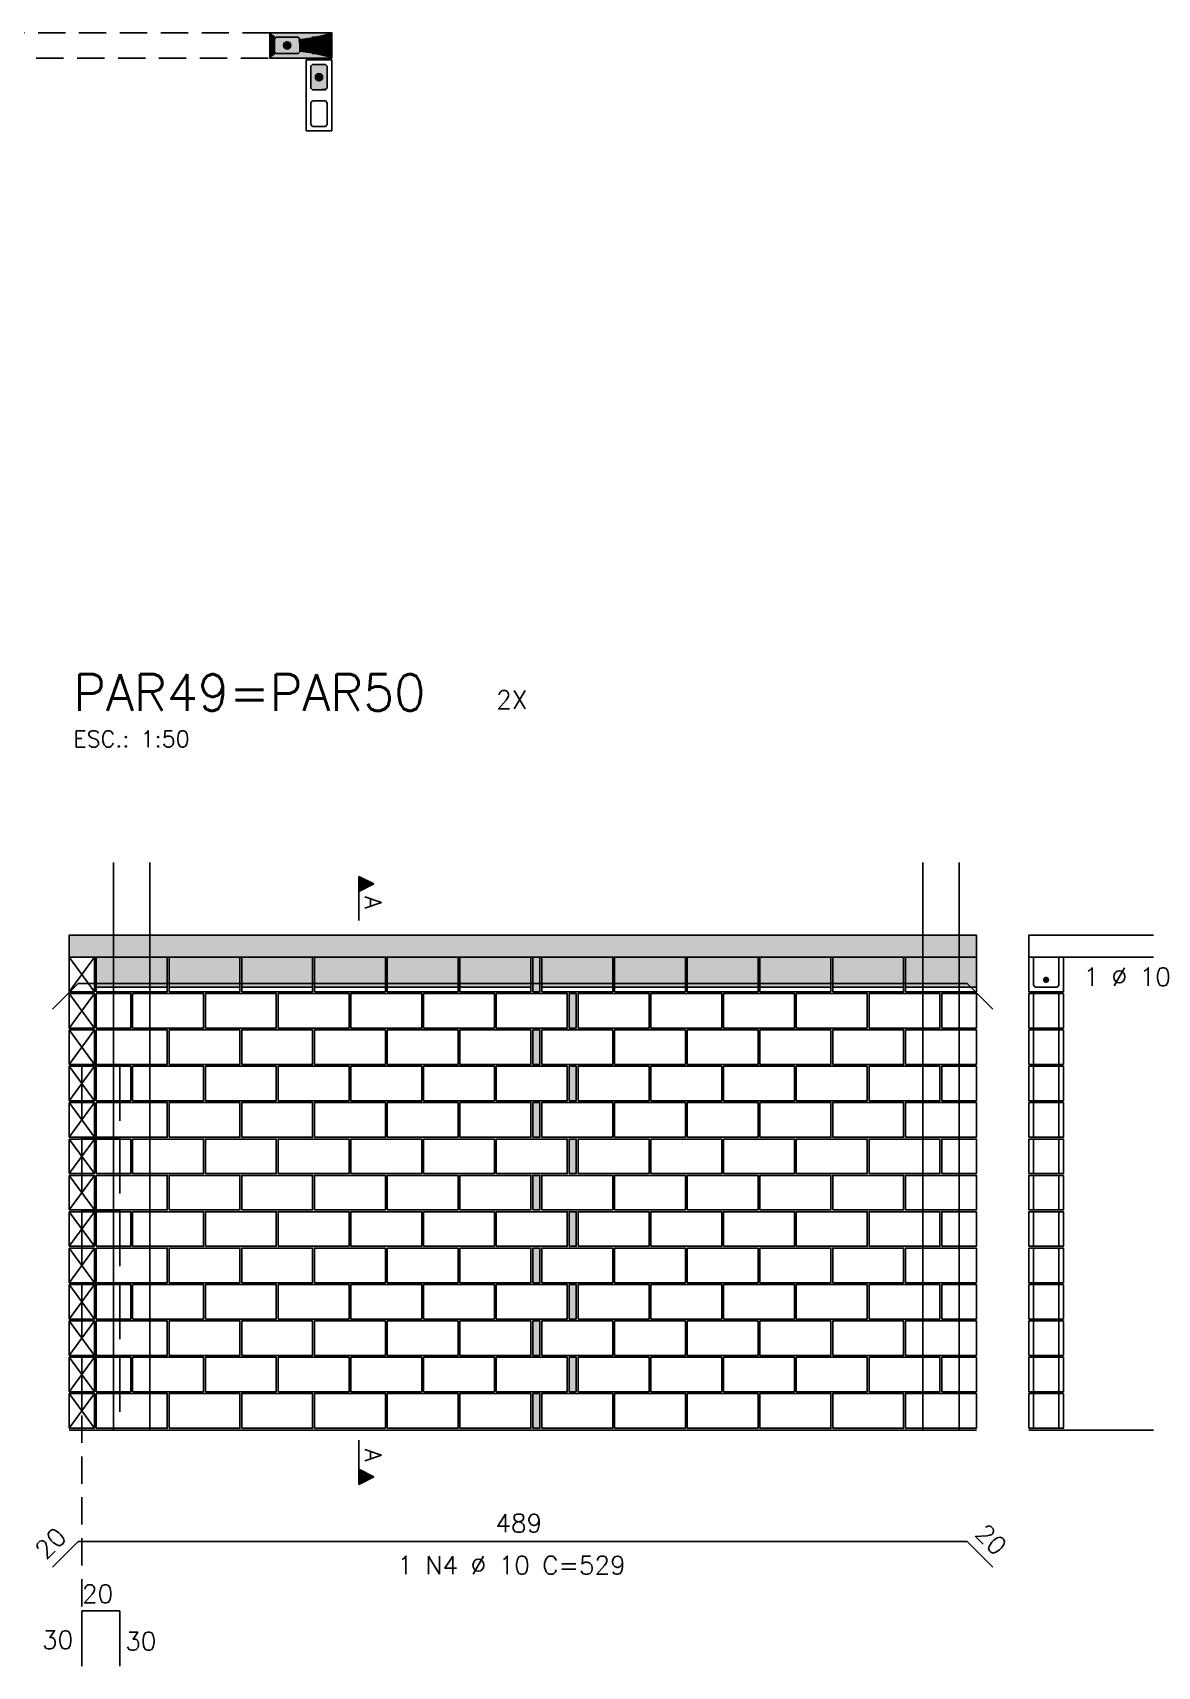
# Model space of a CAD drawing. Extents: x -1.9 to 86, y -1.6 to 60.9.
# Drawn here: x 26.27 to 38.64, y 11.17 to 29.13 of the extents above; entities that cross this region are included whole.
import ezdxf

# ---------------------------------------------------------------- set-up
doc = ezdxf.new("R2010")
doc.units = 0
doc.header["$MEASUREMENT"] = 0
doc.linetypes.add('ESTILO_TQS_0001', pattern=[0.45, 0.3, -0.15])
for name, color, linetype in [('PENA_01', 1, 'CONTINUOUS'), ('PENA_02', 2, 'CONTINUOUS'), ('PENA_03', 3, 'CONTINUOUS'), ('PENA_05', 5, 'CONTINUOUS'), ('PENA_06', 6, 'CONTINUOUS'), ('PENA_09', 254, 'CONTINUOUS'), ('PENA_11', 252, 'CONTINUOUS'), ('PENA_21', 100, 'CONTINUOUS'), ('PENA_25', 210, 'CONTINUOUS')]:
    doc.layers.add(name, color=color, linetype=linetype)
doc.styles.get("Standard").update_dxf_attribs({"font": 'ROMANS.SHX'})

msp = doc.modelspace()

# ---------------------------------------------------------------- linework, layer by layer
at = {"layer": 'PENA_01', "linetype": 'ESTILO_TQS_0001'}
for p, q in [((28.875932, 29.128931), (25.855932, 29.128931)), ((28.875932, 28.848931), (28.875932, 29.128931)), ((25.855932, 28.848931), (28.875932, 28.848931)), ((26.80618, 14.373699), (26.80618, 11.775317))]:
    msp.add_line(p, q, dxfattribs=at)
at = {"layer": 'PENA_01', "linetype": 'Continuous'}
for points in [[(29.185932, 29.078931), (28.945932, 29.078931), (28.925932, 29.058931), (28.925932, 28.918931), (28.945932, 28.898931), (29.185932, 28.898931), (29.205932, 28.918931), (29.205932, 29.058931), (29.185932, 29.078931)], [(29.485932, 29.078931), (29.345932, 29.078931), (29.325932, 29.058931), (29.325932, 28.918931), (29.345932, 28.898931), (29.485932, 28.898931), (29.505932, 28.918931), (29.505932, 29.058931), (29.485932, 29.078931)], [(29.485932, 28.498931), (29.505932, 28.518931), (29.505932, 28.758931), (29.485932, 28.778931), (29.345932, 28.778931), (29.325932, 28.758931), (29.325932, 28.518931), (29.345932, 28.498931), (29.485932, 28.498931)], [(29.485932, 28.098931), (29.505932, 28.118931), (29.505932, 28.358931), (29.485932, 28.378931), (29.345932, 28.378931), (29.325932, 28.358931), (29.325932, 28.118931), (29.345932, 28.098931), (29.485932, 28.098931)]]:
    msp.add_lwpolyline(points, dxfattribs=at)
at = {"layer": 'PENA_02', "linetype": 'Continuous'}
for p, q in [((26.94618, 18.963699), (26.66618, 18.963699)), ((26.66618, 18.963699), (26.66618, 18.583699)), ((26.94618, 18.583699), (26.94618, 18.963699)), ((26.66618, 18.583699), (26.94618, 18.583699)), ((26.94618, 18.563699), (26.66618, 18.563699)), ((26.66618, 18.563699), (26.66618, 18.183699)), ((26.94618, 18.183699), (26.94618, 18.563699)), ((26.66618, 18.183699), (26.94618, 18.183699)), ((26.94618, 18.163699), (26.66618, 18.163699)), ((26.66618, 18.163699), (26.66618, 17.783699)), ((26.94618, 17.783699), (26.94618, 18.163699)), ((26.66618, 17.783699), (26.94618, 17.783699)), ((26.94618, 17.763699), (26.66618, 17.763699)), ((26.66618, 17.763699), (26.66618, 17.383699)), ((26.94618, 17.383699), (26.94618, 17.763699)), ((26.66618, 17.383699), (26.94618, 17.383699)), ((26.94618, 17.363699), (26.66618, 17.363699)), ((26.66618, 17.363699), (26.66618, 16.983699)), ((26.94618, 16.983699), (26.94618, 17.363699)), ((26.66618, 16.983699), (26.94618, 16.983699)), ((26.94618, 16.963699), (26.66618, 16.963699)), ((26.66618, 16.963699), (26.66618, 16.583699)), ((26.94618, 16.583699), (26.94618, 16.963699)), ((26.66618, 16.583699), (26.94618, 16.583699)), ((26.94618, 16.563699), (26.66618, 16.563699)), ((26.66618, 16.563699), (26.66618, 16.183699)), ((26.94618, 16.183699), (26.94618, 16.563699)), ((26.66618, 16.183699), (26.94618, 16.183699)), ((26.94618, 16.163699), (26.66618, 16.163699)), ((26.66618, 16.163699), (26.66618, 15.783699)), ((26.94618, 15.783699), (26.94618, 16.163699)), ((26.66618, 15.783699), (26.94618, 15.783699)), ((26.94618, 15.763699), (26.66618, 15.763699)), ((26.66618, 15.763699), (26.66618, 15.383699)), ((26.94618, 15.383699), (26.94618, 15.763699)), ((26.66618, 15.383699), (26.94618, 15.383699)), ((26.94618, 15.363699), (26.66618, 15.363699)), ((26.66618, 15.363699), (26.66618, 14.983699)), ((26.94618, 14.983699), (26.94618, 15.363699)), ((26.66618, 14.983699), (26.94618, 14.983699)), ((26.94618, 14.963699), (26.66618, 14.963699)), ((26.66618, 14.963699), (26.66618, 14.583699)), ((26.94618, 14.583699), (26.94618, 14.963699)), ((26.66618, 14.583699), (26.94618, 14.583699)), ((26.94618, 14.563699), (26.66618, 14.563699)), ((26.66618, 14.563699), (26.66618, 14.183699)), ((26.94618, 14.183699), (26.94618, 14.563699)), ((26.66618, 14.183699), (26.94618, 14.183699)), ((26.94618, 14.163699), (26.66618, 14.163699)), ((26.66618, 14.163699), (26.66618, 13.783699)), ((26.94618, 13.783699), (26.94618, 14.163699)), ((26.66618, 13.783699), (26.94618, 13.783699)), ((26.66618, 13.763699), (36.64618, 13.763699))]:
    msp.add_line(p, q, dxfattribs=at)
at = {"layer": 'PENA_02', "linetype": 'ESTILO_TQS_0001'}
for p, q in [((26.96618, 18.633699), (27.74618, 18.633699)), ((27.76618, 18.633699), (28.54618, 18.633699)), ((28.56618, 18.633699), (29.34618, 18.633699)), ((29.36618, 18.633699), (30.14618, 18.633699)), ((30.16618, 18.633699), (30.94618, 18.633699)), ((30.96618, 18.633699), (31.74618, 18.633699)), ((31.86618, 18.633699), (32.64618, 18.633699)), ((32.66618, 18.633699), (33.44618, 18.633699)), ((33.46618, 18.633699), (34.24618, 18.633699)), ((34.26618, 18.633699), (35.04618, 18.633699)), ((35.06618, 18.633699), (35.84618, 18.633699)), ((35.86618, 18.633699), (36.64618, 18.633699))]:
    msp.add_line(p, q, dxfattribs=at)
at = {"layer": 'PENA_02', "linetype": 'Continuous'}
for points in [[(29.555932, 29.128931), (28.875932, 29.128931), (28.875932, 28.848931), (29.555932, 28.848931), (29.555932, 29.128931)], [(29.555932, 28.048931), (29.555932, 28.828931), (29.275932, 28.828931), (29.275932, 28.048931), (29.555932, 28.048931)], [(26.66618, 18.963699), (26.66618, 19.203699), (36.64618, 19.203699), (36.64618, 18.963699), (26.66618, 18.963699)], [(26.96618, 18.583699), (27.74618, 18.583699), (27.74618, 18.963699), (26.96618, 18.963699), (26.96618, 18.583699)], [(27.76618, 18.583699), (28.54618, 18.583699), (28.54618, 18.963699), (27.76618, 18.963699), (27.76618, 18.583699)], [(28.56618, 18.583699), (29.34618, 18.583699), (29.34618, 18.963699), (28.56618, 18.963699), (28.56618, 18.583699)], [(29.36618, 18.583699), (30.14618, 18.583699), (30.14618, 18.963699), (29.36618, 18.963699), (29.36618, 18.583699)], [(30.16618, 18.583699), (30.94618, 18.583699), (30.94618, 18.963699), (30.16618, 18.963699), (30.16618, 18.583699)], [(30.96618, 18.583699), (31.74618, 18.583699), (31.74618, 18.963699), (30.96618, 18.963699), (30.96618, 18.583699)], [(31.76618, 18.583699), (31.84618, 18.583699), (31.84618, 18.963699), (31.76618, 18.963699), (31.76618, 18.583699)], [(31.86618, 18.583699), (32.64618, 18.583699), (32.64618, 18.963699), (31.86618, 18.963699), (31.86618, 18.583699)], [(32.66618, 18.583699), (33.44618, 18.583699), (33.44618, 18.963699), (32.66618, 18.963699), (32.66618, 18.583699)], [(33.46618, 18.583699), (34.24618, 18.583699), (34.24618, 18.963699), (33.46618, 18.963699), (33.46618, 18.583699)], [(34.26618, 18.583699), (35.04618, 18.583699), (35.04618, 18.963699), (34.26618, 18.963699), (34.26618, 18.583699)], [(35.06618, 18.583699), (35.84618, 18.583699), (35.84618, 18.963699), (35.06618, 18.963699), (35.06618, 18.583699)], [(35.86618, 18.583699), (36.64618, 18.583699), (36.64618, 18.963699), (35.86618, 18.963699), (35.86618, 18.583699)], [(26.96618, 18.183699), (27.34618, 18.183699), (27.34618, 18.563699), (26.96618, 18.563699), (26.96618, 18.183699)], [(27.36618, 18.183699), (28.14618, 18.183699), (28.14618, 18.563699), (27.36618, 18.563699), (27.36618, 18.183699)], [(28.16618, 18.183699), (28.94618, 18.183699), (28.94618, 18.563699), (28.16618, 18.563699), (28.16618, 18.183699)], [(28.96618, 18.183699), (29.74618, 18.183699), (29.74618, 18.563699), (28.96618, 18.563699), (28.96618, 18.183699)], [(29.76618, 18.183699), (30.54618, 18.183699), (30.54618, 18.563699), (29.76618, 18.563699), (29.76618, 18.183699)], [(30.56618, 18.183699), (31.34618, 18.183699), (31.34618, 18.563699), (30.56618, 18.563699), (30.56618, 18.183699)], [(31.36618, 18.183699), (32.14618, 18.183699), (32.14618, 18.563699), (31.36618, 18.563699), (31.36618, 18.183699)], [(32.16618, 18.183699), (32.24618, 18.183699), (32.24618, 18.563699), (32.16618, 18.563699), (32.16618, 18.183699)], [(32.26618, 18.183699), (33.04618, 18.183699), (33.04618, 18.563699), (32.26618, 18.563699), (32.26618, 18.183699)], [(33.06618, 18.183699), (33.84618, 18.183699), (33.84618, 18.563699), (33.06618, 18.563699), (33.06618, 18.183699)], [(33.86618, 18.183699), (34.64618, 18.183699), (34.64618, 18.563699), (33.86618, 18.563699), (33.86618, 18.183699)], [(34.66618, 18.183699), (35.44618, 18.183699), (35.44618, 18.563699), (34.66618, 18.563699), (34.66618, 18.183699)], [(35.46618, 18.183699), (36.24618, 18.183699), (36.24618, 18.563699), (35.46618, 18.563699), (35.46618, 18.183699)], [(36.26618, 18.183699), (36.64618, 18.183699), (36.64618, 18.563699), (36.26618, 18.563699), (36.26618, 18.183699)], [(26.96618, 17.783699), (27.74618, 17.783699), (27.74618, 18.163699), (26.96618, 18.163699), (26.96618, 17.783699)], [(27.76618, 17.783699), (28.54618, 17.783699), (28.54618, 18.163699), (27.76618, 18.163699), (27.76618, 17.783699)], [(28.56618, 17.783699), (29.34618, 17.783699), (29.34618, 18.163699), (28.56618, 18.163699), (28.56618, 17.783699)], [(29.36618, 17.783699), (30.14618, 17.783699), (30.14618, 18.163699), (29.36618, 18.163699), (29.36618, 17.783699)], [(30.16618, 17.783699), (30.94618, 17.783699), (30.94618, 18.163699), (30.16618, 18.163699), (30.16618, 17.783699)], [(30.96618, 17.783699), (31.74618, 17.783699), (31.74618, 18.163699), (30.96618, 18.163699), (30.96618, 17.783699)], [(31.76618, 17.783699), (31.84618, 17.783699), (31.84618, 18.163699), (31.76618, 18.163699), (31.76618, 17.783699)], [(31.86618, 17.783699), (32.64618, 17.783699), (32.64618, 18.163699), (31.86618, 18.163699), (31.86618, 17.783699)], [(32.66618, 17.783699), (33.44618, 17.783699), (33.44618, 18.163699), (32.66618, 18.163699), (32.66618, 17.783699)], [(33.46618, 17.783699), (34.24618, 17.783699), (34.24618, 18.163699), (33.46618, 18.163699), (33.46618, 17.783699)], [(34.26618, 17.783699), (35.04618, 17.783699), (35.04618, 18.163699), (34.26618, 18.163699), (34.26618, 17.783699)], [(35.06618, 17.783699), (35.84618, 17.783699), (35.84618, 18.163699), (35.06618, 18.163699), (35.06618, 17.783699)], [(35.86618, 17.783699), (36.64618, 17.783699), (36.64618, 18.163699), (35.86618, 18.163699), (35.86618, 17.783699)], [(26.96618, 17.383699), (27.34618, 17.383699), (27.34618, 17.763699), (26.96618, 17.763699), (26.96618, 17.383699)], [(27.36618, 17.383699), (28.14618, 17.383699), (28.14618, 17.763699), (27.36618, 17.763699), (27.36618, 17.383699)], [(28.16618, 17.383699), (28.94618, 17.383699), (28.94618, 17.763699), (28.16618, 17.763699), (28.16618, 17.383699)], [(28.96618, 17.383699), (29.74618, 17.383699), (29.74618, 17.763699), (28.96618, 17.763699), (28.96618, 17.383699)], [(29.76618, 17.383699), (30.54618, 17.383699), (30.54618, 17.763699), (29.76618, 17.763699), (29.76618, 17.383699)], [(30.56618, 17.383699), (31.34618, 17.383699), (31.34618, 17.763699), (30.56618, 17.763699), (30.56618, 17.383699)], [(31.36618, 17.383699), (32.14618, 17.383699), (32.14618, 17.763699), (31.36618, 17.763699), (31.36618, 17.383699)], [(32.16618, 17.383699), (32.24618, 17.383699), (32.24618, 17.763699), (32.16618, 17.763699), (32.16618, 17.383699)], [(32.26618, 17.383699), (33.04618, 17.383699), (33.04618, 17.763699), (32.26618, 17.763699), (32.26618, 17.383699)], [(33.06618, 17.383699), (33.84618, 17.383699), (33.84618, 17.763699), (33.06618, 17.763699), (33.06618, 17.383699)], [(33.86618, 17.383699), (34.64618, 17.383699), (34.64618, 17.763699), (33.86618, 17.763699), (33.86618, 17.383699)], [(34.66618, 17.383699), (35.44618, 17.383699), (35.44618, 17.763699), (34.66618, 17.763699), (34.66618, 17.383699)], [(35.46618, 17.383699), (36.24618, 17.383699), (36.24618, 17.763699), (35.46618, 17.763699), (35.46618, 17.383699)], [(36.26618, 17.383699), (36.64618, 17.383699), (36.64618, 17.763699), (36.26618, 17.763699), (36.26618, 17.383699)], [(26.96618, 16.983699), (27.74618, 16.983699), (27.74618, 17.363699), (26.96618, 17.363699), (26.96618, 16.983699)], [(27.76618, 16.983699), (28.54618, 16.983699), (28.54618, 17.363699), (27.76618, 17.363699), (27.76618, 16.983699)], [(28.56618, 16.983699), (29.34618, 16.983699), (29.34618, 17.363699), (28.56618, 17.363699), (28.56618, 16.983699)], [(29.36618, 16.983699), (30.14618, 16.983699), (30.14618, 17.363699), (29.36618, 17.363699), (29.36618, 16.983699)], [(30.16618, 16.983699), (30.94618, 16.983699), (30.94618, 17.363699), (30.16618, 17.363699), (30.16618, 16.983699)], [(30.96618, 16.983699), (31.74618, 16.983699), (31.74618, 17.363699), (30.96618, 17.363699), (30.96618, 16.983699)], [(31.76618, 16.983699), (31.84618, 16.983699), (31.84618, 17.363699), (31.76618, 17.363699), (31.76618, 16.983699)], [(31.86618, 16.983699), (32.64618, 16.983699), (32.64618, 17.363699), (31.86618, 17.363699), (31.86618, 16.983699)], [(32.66618, 16.983699), (33.44618, 16.983699), (33.44618, 17.363699), (32.66618, 17.363699), (32.66618, 16.983699)], [(33.46618, 16.983699), (34.24618, 16.983699), (34.24618, 17.363699), (33.46618, 17.363699), (33.46618, 16.983699)], [(34.26618, 16.983699), (35.04618, 16.983699), (35.04618, 17.363699), (34.26618, 17.363699), (34.26618, 16.983699)], [(35.06618, 16.983699), (35.84618, 16.983699), (35.84618, 17.363699), (35.06618, 17.363699), (35.06618, 16.983699)], [(35.86618, 16.983699), (36.64618, 16.983699), (36.64618, 17.363699), (35.86618, 17.363699), (35.86618, 16.983699)], [(26.96618, 16.583699), (27.34618, 16.583699), (27.34618, 16.963699), (26.96618, 16.963699), (26.96618, 16.583699)], [(27.36618, 16.583699), (28.14618, 16.583699), (28.14618, 16.963699), (27.36618, 16.963699), (27.36618, 16.583699)], [(28.16618, 16.583699), (28.94618, 16.583699), (28.94618, 16.963699), (28.16618, 16.963699), (28.16618, 16.583699)], [(28.96618, 16.583699), (29.74618, 16.583699), (29.74618, 16.963699), (28.96618, 16.963699), (28.96618, 16.583699)], [(29.76618, 16.583699), (30.54618, 16.583699), (30.54618, 16.963699), (29.76618, 16.963699), (29.76618, 16.583699)], [(30.56618, 16.583699), (31.34618, 16.583699), (31.34618, 16.963699), (30.56618, 16.963699), (30.56618, 16.583699)], [(31.36618, 16.583699), (32.14618, 16.583699), (32.14618, 16.963699), (31.36618, 16.963699), (31.36618, 16.583699)], [(32.16618, 16.583699), (32.24618, 16.583699), (32.24618, 16.963699), (32.16618, 16.963699), (32.16618, 16.583699)], [(32.26618, 16.583699), (33.04618, 16.583699), (33.04618, 16.963699), (32.26618, 16.963699), (32.26618, 16.583699)], [(33.06618, 16.583699), (33.84618, 16.583699), (33.84618, 16.963699), (33.06618, 16.963699), (33.06618, 16.583699)], [(33.86618, 16.583699), (34.64618, 16.583699), (34.64618, 16.963699), (33.86618, 16.963699), (33.86618, 16.583699)], [(34.66618, 16.583699), (35.44618, 16.583699), (35.44618, 16.963699), (34.66618, 16.963699), (34.66618, 16.583699)], [(35.46618, 16.583699), (36.24618, 16.583699), (36.24618, 16.963699), (35.46618, 16.963699), (35.46618, 16.583699)], [(36.26618, 16.583699), (36.64618, 16.583699), (36.64618, 16.963699), (36.26618, 16.963699), (36.26618, 16.583699)], [(26.96618, 16.183699), (27.74618, 16.183699), (27.74618, 16.563699), (26.96618, 16.563699), (26.96618, 16.183699)], [(27.76618, 16.183699), (28.54618, 16.183699), (28.54618, 16.563699), (27.76618, 16.563699), (27.76618, 16.183699)], [(28.56618, 16.183699), (29.34618, 16.183699), (29.34618, 16.563699), (28.56618, 16.563699), (28.56618, 16.183699)], [(29.36618, 16.183699), (30.14618, 16.183699), (30.14618, 16.563699), (29.36618, 16.563699), (29.36618, 16.183699)], [(30.16618, 16.183699), (30.94618, 16.183699), (30.94618, 16.563699), (30.16618, 16.563699), (30.16618, 16.183699)], [(30.96618, 16.183699), (31.74618, 16.183699), (31.74618, 16.563699), (30.96618, 16.563699), (30.96618, 16.183699)], [(31.76618, 16.183699), (31.84618, 16.183699), (31.84618, 16.563699), (31.76618, 16.563699), (31.76618, 16.183699)], [(31.86618, 16.183699), (32.64618, 16.183699), (32.64618, 16.563699), (31.86618, 16.563699), (31.86618, 16.183699)], [(32.66618, 16.183699), (33.44618, 16.183699), (33.44618, 16.563699), (32.66618, 16.563699), (32.66618, 16.183699)], [(33.46618, 16.183699), (34.24618, 16.183699), (34.24618, 16.563699), (33.46618, 16.563699), (33.46618, 16.183699)], [(34.26618, 16.183699), (35.04618, 16.183699), (35.04618, 16.563699), (34.26618, 16.563699), (34.26618, 16.183699)], [(35.06618, 16.183699), (35.84618, 16.183699), (35.84618, 16.563699), (35.06618, 16.563699), (35.06618, 16.183699)], [(35.86618, 16.183699), (36.64618, 16.183699), (36.64618, 16.563699), (35.86618, 16.563699), (35.86618, 16.183699)], [(26.96618, 15.783699), (27.34618, 15.783699), (27.34618, 16.163699), (26.96618, 16.163699), (26.96618, 15.783699)], [(27.36618, 15.783699), (28.14618, 15.783699), (28.14618, 16.163699), (27.36618, 16.163699), (27.36618, 15.783699)], [(28.16618, 15.783699), (28.94618, 15.783699), (28.94618, 16.163699), (28.16618, 16.163699), (28.16618, 15.783699)], [(28.96618, 15.783699), (29.74618, 15.783699), (29.74618, 16.163699), (28.96618, 16.163699), (28.96618, 15.783699)], [(29.76618, 15.783699), (30.54618, 15.783699), (30.54618, 16.163699), (29.76618, 16.163699), (29.76618, 15.783699)], [(30.56618, 15.783699), (31.34618, 15.783699), (31.34618, 16.163699), (30.56618, 16.163699), (30.56618, 15.783699)], [(31.36618, 15.783699), (32.14618, 15.783699), (32.14618, 16.163699), (31.36618, 16.163699), (31.36618, 15.783699)], [(32.16618, 15.783699), (32.24618, 15.783699), (32.24618, 16.163699), (32.16618, 16.163699), (32.16618, 15.783699)], [(32.26618, 15.783699), (33.04618, 15.783699), (33.04618, 16.163699), (32.26618, 16.163699), (32.26618, 15.783699)], [(33.06618, 15.783699), (33.84618, 15.783699), (33.84618, 16.163699), (33.06618, 16.163699), (33.06618, 15.783699)], [(33.86618, 15.783699), (34.64618, 15.783699), (34.64618, 16.163699), (33.86618, 16.163699), (33.86618, 15.783699)], [(34.66618, 15.783699), (35.44618, 15.783699), (35.44618, 16.163699), (34.66618, 16.163699), (34.66618, 15.783699)], [(35.46618, 15.783699), (36.24618, 15.783699), (36.24618, 16.163699), (35.46618, 16.163699), (35.46618, 15.783699)], [(36.26618, 15.783699), (36.64618, 15.783699), (36.64618, 16.163699), (36.26618, 16.163699), (36.26618, 15.783699)], [(26.96618, 15.383699), (27.74618, 15.383699), (27.74618, 15.763699), (26.96618, 15.763699), (26.96618, 15.383699)], [(27.76618, 15.383699), (28.54618, 15.383699), (28.54618, 15.763699), (27.76618, 15.763699), (27.76618, 15.383699)], [(28.56618, 15.383699), (29.34618, 15.383699), (29.34618, 15.763699), (28.56618, 15.763699), (28.56618, 15.383699)], [(29.36618, 15.383699), (30.14618, 15.383699), (30.14618, 15.763699), (29.36618, 15.763699), (29.36618, 15.383699)], [(30.16618, 15.383699), (30.94618, 15.383699), (30.94618, 15.763699), (30.16618, 15.763699), (30.16618, 15.383699)], [(30.96618, 15.383699), (31.74618, 15.383699), (31.74618, 15.763699), (30.96618, 15.763699), (30.96618, 15.383699)], [(31.76618, 15.383699), (31.84618, 15.383699), (31.84618, 15.763699), (31.76618, 15.763699), (31.76618, 15.383699)], [(31.86618, 15.383699), (32.64618, 15.383699), (32.64618, 15.763699), (31.86618, 15.763699), (31.86618, 15.383699)], [(32.66618, 15.383699), (33.44618, 15.383699), (33.44618, 15.763699), (32.66618, 15.763699), (32.66618, 15.383699)], [(33.46618, 15.383699), (34.24618, 15.383699), (34.24618, 15.763699), (33.46618, 15.763699), (33.46618, 15.383699)], [(34.26618, 15.383699), (35.04618, 15.383699), (35.04618, 15.763699), (34.26618, 15.763699), (34.26618, 15.383699)], [(35.06618, 15.383699), (35.84618, 15.383699), (35.84618, 15.763699), (35.06618, 15.763699), (35.06618, 15.383699)], [(35.86618, 15.383699), (36.64618, 15.383699), (36.64618, 15.763699), (35.86618, 15.763699), (35.86618, 15.383699)], [(26.96618, 14.983699), (27.34618, 14.983699), (27.34618, 15.363699), (26.96618, 15.363699), (26.96618, 14.983699)], [(27.36618, 14.983699), (28.14618, 14.983699), (28.14618, 15.363699), (27.36618, 15.363699), (27.36618, 14.983699)], [(28.16618, 14.983699), (28.94618, 14.983699), (28.94618, 15.363699), (28.16618, 15.363699), (28.16618, 14.983699)], [(28.96618, 14.983699), (29.74618, 14.983699), (29.74618, 15.363699), (28.96618, 15.363699), (28.96618, 14.983699)], [(29.76618, 14.983699), (30.54618, 14.983699), (30.54618, 15.363699), (29.76618, 15.363699), (29.76618, 14.983699)], [(30.56618, 14.983699), (31.34618, 14.983699), (31.34618, 15.363699), (30.56618, 15.363699), (30.56618, 14.983699)], [(31.36618, 14.983699), (32.14618, 14.983699), (32.14618, 15.363699), (31.36618, 15.363699), (31.36618, 14.983699)], [(32.16618, 14.983699), (32.24618, 14.983699), (32.24618, 15.363699), (32.16618, 15.363699), (32.16618, 14.983699)], [(32.26618, 14.983699), (33.04618, 14.983699), (33.04618, 15.363699), (32.26618, 15.363699), (32.26618, 14.983699)], [(33.06618, 14.983699), (33.84618, 14.983699), (33.84618, 15.363699), (33.06618, 15.363699), (33.06618, 14.983699)], [(33.86618, 14.983699), (34.64618, 14.983699), (34.64618, 15.363699), (33.86618, 15.363699), (33.86618, 14.983699)], [(34.66618, 14.983699), (35.44618, 14.983699), (35.44618, 15.363699), (34.66618, 15.363699), (34.66618, 14.983699)], [(35.46618, 14.983699), (36.24618, 14.983699), (36.24618, 15.363699), (35.46618, 15.363699), (35.46618, 14.983699)], [(36.26618, 14.983699), (36.64618, 14.983699), (36.64618, 15.363699), (36.26618, 15.363699), (36.26618, 14.983699)], [(26.96618, 14.583699), (27.74618, 14.583699), (27.74618, 14.963699), (26.96618, 14.963699), (26.96618, 14.583699)], [(27.76618, 14.583699), (28.54618, 14.583699), (28.54618, 14.963699), (27.76618, 14.963699), (27.76618, 14.583699)], [(28.56618, 14.583699), (29.34618, 14.583699), (29.34618, 14.963699), (28.56618, 14.963699), (28.56618, 14.583699)], [(29.36618, 14.583699), (30.14618, 14.583699), (30.14618, 14.963699), (29.36618, 14.963699), (29.36618, 14.583699)], [(30.16618, 14.583699), (30.94618, 14.583699), (30.94618, 14.963699), (30.16618, 14.963699), (30.16618, 14.583699)], [(30.96618, 14.583699), (31.74618, 14.583699), (31.74618, 14.963699), (30.96618, 14.963699), (30.96618, 14.583699)], [(31.76618, 14.583699), (31.84618, 14.583699), (31.84618, 14.963699), (31.76618, 14.963699), (31.76618, 14.583699)], [(31.86618, 14.583699), (32.64618, 14.583699), (32.64618, 14.963699), (31.86618, 14.963699), (31.86618, 14.583699)], [(32.66618, 14.583699), (33.44618, 14.583699), (33.44618, 14.963699), (32.66618, 14.963699), (32.66618, 14.583699)], [(33.46618, 14.583699), (34.24618, 14.583699), (34.24618, 14.963699), (33.46618, 14.963699), (33.46618, 14.583699)], [(34.26618, 14.583699), (35.04618, 14.583699), (35.04618, 14.963699), (34.26618, 14.963699), (34.26618, 14.583699)], [(35.06618, 14.583699), (35.84618, 14.583699), (35.84618, 14.963699), (35.06618, 14.963699), (35.06618, 14.583699)], [(35.86618, 14.583699), (36.64618, 14.583699), (36.64618, 14.963699), (35.86618, 14.963699), (35.86618, 14.583699)], [(26.96618, 14.183699), (27.34618, 14.183699), (27.34618, 14.563699), (26.96618, 14.563699), (26.96618, 14.183699)], [(27.36618, 14.183699), (28.14618, 14.183699), (28.14618, 14.563699), (27.36618, 14.563699), (27.36618, 14.183699)], [(28.16618, 14.183699), (28.94618, 14.183699), (28.94618, 14.563699), (28.16618, 14.563699), (28.16618, 14.183699)], [(28.96618, 14.183699), (29.74618, 14.183699), (29.74618, 14.563699), (28.96618, 14.563699), (28.96618, 14.183699)], [(29.76618, 14.183699), (30.54618, 14.183699), (30.54618, 14.563699), (29.76618, 14.563699), (29.76618, 14.183699)], [(30.56618, 14.183699), (31.34618, 14.183699), (31.34618, 14.563699), (30.56618, 14.563699), (30.56618, 14.183699)], [(31.36618, 14.183699), (32.14618, 14.183699), (32.14618, 14.563699), (31.36618, 14.563699), (31.36618, 14.183699)], [(32.16618, 14.183699), (32.24618, 14.183699), (32.24618, 14.563699), (32.16618, 14.563699), (32.16618, 14.183699)], [(32.26618, 14.183699), (33.04618, 14.183699), (33.04618, 14.563699), (32.26618, 14.563699), (32.26618, 14.183699)], [(33.06618, 14.183699), (33.84618, 14.183699), (33.84618, 14.563699), (33.06618, 14.563699), (33.06618, 14.183699)], [(33.86618, 14.183699), (34.64618, 14.183699), (34.64618, 14.563699), (33.86618, 14.563699), (33.86618, 14.183699)], [(34.66618, 14.183699), (35.44618, 14.183699), (35.44618, 14.563699), (34.66618, 14.563699), (34.66618, 14.183699)], [(35.46618, 14.183699), (36.24618, 14.183699), (36.24618, 14.563699), (35.46618, 14.563699), (35.46618, 14.183699)], [(36.26618, 14.183699), (36.64618, 14.183699), (36.64618, 14.563699), (36.26618, 14.563699), (36.26618, 14.183699)], [(26.96618, 13.783699), (27.74618, 13.783699), (27.74618, 14.163699), (26.96618, 14.163699), (26.96618, 13.783699)], [(27.76618, 13.783699), (28.54618, 13.783699), (28.54618, 14.163699), (27.76618, 14.163699), (27.76618, 13.783699)], [(28.56618, 13.783699), (29.34618, 13.783699), (29.34618, 14.163699), (28.56618, 14.163699), (28.56618, 13.783699)], [(29.36618, 13.783699), (30.14618, 13.783699), (30.14618, 14.163699), (29.36618, 14.163699), (29.36618, 13.783699)], [(30.16618, 13.783699), (30.94618, 13.783699), (30.94618, 14.163699), (30.16618, 14.163699), (30.16618, 13.783699)], [(30.96618, 13.783699), (31.74618, 13.783699), (31.74618, 14.163699), (30.96618, 14.163699), (30.96618, 13.783699)], [(31.76618, 13.783699), (31.84618, 13.783699), (31.84618, 14.163699), (31.76618, 14.163699), (31.76618, 13.783699)], [(31.86618, 13.783699), (32.64618, 13.783699), (32.64618, 14.163699), (31.86618, 14.163699), (31.86618, 13.783699)], [(32.66618, 13.783699), (33.44618, 13.783699), (33.44618, 14.163699), (32.66618, 14.163699), (32.66618, 13.783699)], [(33.46618, 13.783699), (34.24618, 13.783699), (34.24618, 14.163699), (33.46618, 14.163699), (33.46618, 13.783699)], [(34.26618, 13.783699), (35.04618, 13.783699), (35.04618, 14.163699), (34.26618, 14.163699), (34.26618, 13.783699)], [(35.06618, 13.783699), (35.84618, 13.783699), (35.84618, 14.163699), (35.06618, 14.163699), (35.06618, 13.783699)], [(35.86618, 13.783699), (36.64618, 13.783699), (36.64618, 14.163699), (35.86618, 14.163699), (35.86618, 13.783699)]]:
    msp.add_lwpolyline(points, dxfattribs=at)
at = {"layer": 'PENA_03', "linetype": 'Continuous'}
for p, q in [((29.854553, 19.365014), (29.854553, 19.851396)), ((29.854553, 19.851396), (30.020486, 19.76843)), ((29.855248, 19.850268), (30.018925, 19.76843)), ((30.020486, 19.76843), (29.855248, 19.685811)), ((29.855249, 19.850268), (29.855249, 19.686591)), ((30.018925, 19.76843), (29.855249, 19.686591)), ((29.867317, 19.845014), (29.867317, 19.691845)), ((29.880081, 19.838632), (29.880081, 19.698227)), ((29.892845, 19.83225), (29.892845, 19.704609)), ((29.905609, 19.825868), (29.905609, 19.710991)), ((29.918373, 19.819486), (29.918373, 19.717373)), ((29.931137, 19.813104), (29.931137, 19.723755)), ((29.943901, 19.806722), (29.943901, 19.730137)), ((29.956665, 19.80034), (29.956665, 19.736519)), ((29.969429, 19.793958), (29.969429, 19.742901)), ((29.982193, 19.787576), (29.982193, 19.749283)), ((29.994958, 19.781194), (29.994958, 19.755665)), ((30.007722, 19.774812), (30.007722, 19.762048)), ((29.855249, 19.685811), (29.855249, 19.365014)), ((37.224236, 19.203699), (37.224236, 18.583699)), ((37.224236, 19.203699), (38.594915, 19.203699)), ((26.66618, 18.583699), (26.94618, 18.963699)), ((26.94618, 18.583699), (26.66618, 18.963699)), ((37.224236, 18.963699), (38.594915, 18.963699)), ((26.66618, 18.183699), (26.94618, 18.563699)), ((26.94618, 18.183699), (26.66618, 18.563699)), ((37.274236, 18.183699), (37.274236, 18.563699)), ((37.554236, 18.183699), (37.554236, 18.563699)), ((26.66618, 17.783699), (26.94618, 18.163699)), ((26.94618, 17.783699), (26.66618, 18.163699)), ((37.274236, 17.783699), (37.274236, 18.163699)), ((37.554236, 17.783699), (37.554236, 18.163699)), ((26.66618, 17.383699), (26.94618, 17.763699)), ((26.94618, 17.383699), (26.66618, 17.763699)), ((37.274236, 17.383699), (37.274236, 17.763699)), ((37.554236, 17.383699), (37.554236, 17.763699)), ((26.66618, 16.983699), (26.94618, 17.363699)), ((26.94618, 16.983699), (26.66618, 17.363699)), ((37.274236, 16.983699), (37.274236, 17.363699)), ((37.554236, 16.983699), (37.554236, 17.363699)), ((26.66618, 16.583699), (26.94618, 16.963699)), ((26.94618, 16.583699), (26.66618, 16.963699)), ((37.274236, 16.583699), (37.274236, 16.963699)), ((37.554236, 16.583699), (37.554236, 16.963699)), ((26.66618, 16.183699), (26.94618, 16.563699)), ((26.94618, 16.183699), (26.66618, 16.563699)), ((37.274236, 16.183699), (37.274236, 16.563699)), ((37.554236, 16.183699), (37.554236, 16.563699)), ((26.66618, 15.783699), (26.94618, 16.163699)), ((26.94618, 15.783699), (26.66618, 16.163699)), ((37.274236, 15.783699), (37.274236, 16.163699)), ((37.554236, 15.783699), (37.554236, 16.163699)), ((26.66618, 15.383699), (26.94618, 15.763699)), ((26.94618, 15.383699), (26.66618, 15.763699)), ((37.274236, 15.383699), (37.274236, 15.763699)), ((37.554236, 15.383699), (37.554236, 15.763699)), ((26.66618, 14.983699), (26.94618, 15.363699)), ((26.94618, 14.983699), (26.66618, 15.363699)), ((37.274236, 14.983699), (37.274236, 15.363699)), ((37.554236, 14.983699), (37.554236, 15.363699)), ((26.66618, 14.583699), (26.94618, 14.963699)), ((26.94618, 14.583699), (26.66618, 14.963699)), ((37.274236, 14.583699), (37.274236, 14.963699)), ((37.554236, 14.583699), (37.554236, 14.963699)), ((26.66618, 14.183699), (26.94618, 14.563699)), ((26.94618, 14.183699), (26.66618, 14.563699)), ((37.274236, 14.183699), (37.274236, 14.563699)), ((37.554236, 14.183699), (37.554236, 14.563699)), ((26.66618, 13.783699), (26.94618, 14.163699)), ((26.94618, 13.783699), (26.66618, 14.163699)), ((37.274236, 13.783699), (37.274236, 14.163699)), ((37.554236, 13.783699), (37.554236, 14.163699)), ((29.854553, 13.652841), (29.854553, 13.166459)), ((29.855249, 13.332044), (29.855249, 13.652841)), ((37.224236, 13.763699), (38.594915, 13.763699)), ((30.020486, 13.249425), (29.855248, 13.332044)), ((29.855249, 13.167587), (29.855249, 13.331264)), ((30.018925, 13.249425), (29.855249, 13.331264)), ((29.867317, 13.172841), (29.867317, 13.32601)), ((29.880081, 13.179223), (29.880081, 13.319628)), ((29.892845, 13.185605), (29.892845, 13.313246)), ((29.905609, 13.191987), (29.905609, 13.306864)), ((29.918373, 13.198369), (29.918373, 13.300482)), ((29.931137, 13.204751), (29.931137, 13.2941)), ((29.854553, 13.166459), (30.020486, 13.249425)), ((29.855248, 13.167587), (30.018925, 13.249425)), ((29.943901, 13.211133), (29.943901, 13.287718)), ((29.956665, 13.217515), (29.956665, 13.281336)), ((29.969429, 13.223897), (29.969429, 13.274954)), ((29.982193, 13.230279), (29.982193, 13.268572)), ((29.994958, 13.236661), (29.994958, 13.26219)), ((30.007722, 13.243043), (30.007722, 13.255807))]:
    msp.add_line(p, q, dxfattribs=at)
for points in [[(29.205932, 28.918931), (29.185932, 28.898931), (28.945932, 28.898931), (28.925932, 28.918931), (28.925932, 29.058931), (28.945932, 29.078931), (29.185932, 29.078931), (29.205932, 29.058931), (29.205932, 28.918931)], [(29.505932, 28.918931), (29.485932, 28.898931), (29.345932, 28.898931), (29.325932, 28.918931), (29.325932, 29.058931), (29.345932, 29.078931), (29.485932, 29.078931), (29.505932, 29.058931), (29.505932, 28.918931)], [(29.345932, 28.498931), (29.325932, 28.518931), (29.325932, 28.758931), (29.345932, 28.778931), (29.485932, 28.778931), (29.505932, 28.758931), (29.505932, 28.518931), (29.485932, 28.498931), (29.345932, 28.498931)], [(37.224236, 18.583699), (37.604236, 18.583699), (37.604236, 18.963699)], [(37.554236, 18.963699), (37.554236, 18.653699), (37.534236, 18.633699), (37.294236, 18.633699), (37.274236, 18.653699), (37.274236, 18.963699)], [(37.438785, 18.714689), (37.436623, 18.724857), (37.430513, 18.733267), (37.42151, 18.738465), (37.411171, 18.739552), (37.401285, 18.73634), (37.393559, 18.729384), (37.389331, 18.719887), (37.389331, 18.709491), (37.393559, 18.699994), (37.401285, 18.693038), (37.411171, 18.689826), (37.42151, 18.690912), (37.430513, 18.69611), (37.436623, 18.70452), (37.438785, 18.714689)], [(37.224236, 18.183699), (37.604236, 18.183699), (37.604236, 18.563699), (37.224236, 18.563699), (37.224236, 18.183699)], [(37.224236, 17.783699), (37.604236, 17.783699), (37.604236, 18.163699), (37.224236, 18.163699), (37.224236, 17.783699)], [(37.224236, 17.383699), (37.604236, 17.383699), (37.604236, 17.763699), (37.224236, 17.763699), (37.224236, 17.383699)], [(37.224236, 16.983699), (37.604236, 16.983699), (37.604236, 17.363699), (37.224236, 17.363699), (37.224236, 16.983699)], [(37.224236, 16.583699), (37.604236, 16.583699), (37.604236, 16.963699), (37.224236, 16.963699), (37.224236, 16.583699)], [(37.224236, 16.183699), (37.604236, 16.183699), (37.604236, 16.563699), (37.224236, 16.563699), (37.224236, 16.183699)], [(37.224236, 15.783699), (37.604236, 15.783699), (37.604236, 16.163699), (37.224236, 16.163699), (37.224236, 15.783699)], [(37.224236, 15.383699), (37.604236, 15.383699), (37.604236, 15.763699), (37.224236, 15.763699), (37.224236, 15.383699)], [(37.224236, 14.983699), (37.604236, 14.983699), (37.604236, 15.363699), (37.224236, 15.363699), (37.224236, 14.983699)], [(37.224236, 14.583699), (37.604236, 14.583699), (37.604236, 14.963699), (37.224236, 14.963699), (37.224236, 14.583699)], [(37.224236, 14.183699), (37.604236, 14.183699), (37.604236, 14.563699), (37.224236, 14.563699), (37.224236, 14.183699)], [(37.224236, 13.783699), (37.604236, 13.783699), (37.604236, 14.163699), (37.224236, 14.163699), (37.224236, 13.783699)]]:
    msp.add_lwpolyline(points, dxfattribs=at)
for centre, radius in [((29.065932, 28.988931), 0.04), ((29.415932, 28.988931), 0.04), ((29.415932, 28.638931), 0.04), ((37.413785, 18.714689), 0.025)]:
    msp.add_circle(centre, radius, dxfattribs=at)
for points in [[(29.105932, 28.988931), (29.045932, 29.023572), (29.028344, 29.002612)], [(29.105932, 28.988931), (29.028344, 29.002612), (29.028344, 28.97525)], [(29.105932, 28.988931), (29.028344, 28.97525), (29.045932, 28.95429)], [(29.105932, 28.988931), (29.072878, 29.028323), (29.045932, 29.023572)], [(29.105932, 28.988931), (29.045932, 28.95429), (29.072878, 28.949539)], [(29.105932, 28.988931), (29.096574, 29.014642), (29.072878, 29.028323)], [(29.105932, 28.988931), (29.072878, 28.949539), (29.096574, 28.963219)], [(29.105932, 28.988931), (29.096574, 28.963219), (29.105932, 28.988931)], [(29.455932, 28.988931), (29.395932, 29.023572), (29.378344, 29.002612)], [(29.455932, 28.988931), (29.378344, 29.002612), (29.378344, 28.97525)], [(29.455932, 28.988931), (29.378344, 28.97525), (29.395932, 28.95429)], [(29.455932, 28.988931), (29.422878, 29.028323), (29.395932, 29.023572)], [(29.455932, 28.988931), (29.395932, 28.95429), (29.422878, 28.949539)], [(29.455932, 28.988931), (29.446574, 29.014642), (29.422878, 29.028323)], [(29.455932, 28.988931), (29.422878, 28.949539), (29.446574, 28.963219)], [(29.455932, 28.988931), (29.446574, 28.963219), (29.455932, 28.988931)], [(29.455932, 28.638931), (29.395932, 28.673572), (29.378344, 28.652612)], [(29.455932, 28.638931), (29.378344, 28.652612), (29.378344, 28.62525)], [(29.455932, 28.638931), (29.378344, 28.62525), (29.395932, 28.60429)], [(29.455932, 28.638931), (29.422878, 28.678323), (29.395932, 28.673572)], [(29.455932, 28.638931), (29.395932, 28.60429), (29.422878, 28.599539)], [(29.455932, 28.638931), (29.446574, 28.664642), (29.422878, 28.678323)], [(29.455932, 28.638931), (29.422878, 28.599539), (29.446574, 28.613219)], [(29.455932, 28.638931), (29.446574, 28.613219), (29.455932, 28.638931)], [(37.438785, 18.714689), (37.393559, 18.729384), (37.389331, 18.719887)], [(37.438785, 18.714689), (37.389331, 18.719887), (37.389331, 18.709491)], [(37.438785, 18.714689), (37.389331, 18.709491), (37.393559, 18.699994)], [(37.438785, 18.714689), (37.401285, 18.73634), (37.390292, 18.723239)], [(37.438785, 18.714689), (37.390292, 18.723239), (37.390292, 18.706138)], [(37.438785, 18.714689), (37.390292, 18.706138), (37.401285, 18.693038)], [(37.438785, 18.714689), (37.401285, 18.73634), (37.393559, 18.729384)], [(37.438785, 18.714689), (37.393559, 18.699994), (37.401285, 18.693038)], [(37.438785, 18.714689), (37.411171, 18.739552), (37.401285, 18.73634)], [(37.438785, 18.714689), (37.418126, 18.739309), (37.401285, 18.73634)], [(37.438785, 18.714689), (37.401285, 18.693038), (37.418126, 18.690069)], [(37.438785, 18.714689), (37.401285, 18.693038), (37.411171, 18.689826)], [(37.438785, 18.714689), (37.42151, 18.738465), (37.411171, 18.739552)], [(37.438785, 18.714689), (37.411171, 18.689826), (37.42151, 18.690912)], [(37.438785, 18.714689), (37.432936, 18.730759), (37.418126, 18.739309)], [(37.438785, 18.714689), (37.418126, 18.690069), (37.432936, 18.698619)], [(37.438785, 18.714689), (37.430513, 18.733267), (37.42151, 18.738465)], [(37.438785, 18.714689), (37.42151, 18.690912), (37.430513, 18.69611)], [(37.438785, 18.714689), (37.436623, 18.724857), (37.430513, 18.733267)], [(37.438785, 18.714689), (37.430513, 18.69611), (37.436623, 18.70452)], [(37.438785, 18.714689), (37.432936, 18.698619), (37.438785, 18.714689)], [(37.438785, 18.714689), (37.436623, 18.70452), (37.438785, 18.714689)]]:
    msp.add_solid(points, dxfattribs=at)
at = {"layer": 'PENA_05', "linetype": 'Continuous'}
for p, q in [((26.76618, 18.673699), (26.483337, 18.390856)), ((36.54618, 18.673699), (26.76618, 18.673699)), ((36.829023, 18.390856), (36.54618, 18.673699)), ((27.22618, 17.773699), (26.80618, 17.773699)), ((26.80618, 17.773699), (26.80618, 17.163699)), ((27.22618, 17.163699), (27.22618, 17.773699)), ((27.22618, 16.973699), (26.80618, 16.973699)), ((26.80618, 16.973699), (26.80618, 16.363699)), ((27.22618, 16.363699), (27.22618, 16.973699)), ((27.22618, 16.173699), (26.80618, 16.173699)), ((26.80618, 16.173699), (26.80618, 15.563699)), ((27.22618, 15.563699), (27.22618, 16.173699)), ((27.22618, 15.373699), (26.80618, 15.373699)), ((26.80618, 15.373699), (26.80618, 14.763699)), ((27.22618, 14.763699), (27.22618, 15.373699)), ((27.22618, 14.573699), (26.80618, 14.573699)), ((26.80618, 14.573699), (26.80618, 13.963699)), ((27.22618, 13.963699), (27.22618, 14.573699)), ((26.76618, 12.53947), (26.483337, 12.256627)), ((36.54618, 12.53947), (26.76618, 12.53947)), ((36.829023, 12.256627), (36.54618, 12.53947)), ((27.22618, 11.775317), (26.80618, 11.775317)), ((26.80618, 11.775317), (26.80618, 11.165317)), ((27.22618, 11.165317), (27.22618, 11.775317))]:
    msp.add_line(p, q, dxfattribs=at)
for points in [[(27.15618, 20.003699), (27.15618, 13.763699)], [(27.55618, 20.003699), (27.55618, 13.763699)], [(36.05618, 20.003699), (36.05618, 13.763699)], [(36.45618, 20.003699), (36.45618, 13.763699)]]:
    msp.add_lwpolyline(points, dxfattribs=at)
at = {"layer": 'PENA_09', "linetype": 'Continuous'}
for points in [[(26.96618, 18.633699), (26.96618, 18.963699), (27.74618, 18.963699), (27.74618, 18.633699), (26.96618, 18.633699)], [(27.76618, 18.633699), (27.76618, 18.963699), (28.54618, 18.963699), (28.54618, 18.633699), (27.76618, 18.633699)], [(28.56618, 18.633699), (28.56618, 18.963699), (29.34618, 18.963699), (29.34618, 18.633699), (28.56618, 18.633699)], [(29.36618, 18.633699), (29.36618, 18.963699), (30.14618, 18.963699), (30.14618, 18.633699), (29.36618, 18.633699)], [(30.16618, 18.633699), (30.16618, 18.963699), (30.94618, 18.963699), (30.94618, 18.633699), (30.16618, 18.633699)], [(30.96618, 18.633699), (30.96618, 18.963699), (31.74618, 18.963699), (31.74618, 18.633699), (30.96618, 18.633699)], [(31.86618, 18.633699), (31.86618, 18.963699), (32.64618, 18.963699), (32.64618, 18.633699), (31.86618, 18.633699)], [(32.66618, 18.633699), (32.66618, 18.963699), (33.44618, 18.963699), (33.44618, 18.633699), (32.66618, 18.633699)], [(33.46618, 18.633699), (33.46618, 18.963699), (34.24618, 18.963699), (34.24618, 18.633699), (33.46618, 18.633699)], [(34.26618, 18.633699), (34.26618, 18.963699), (35.04618, 18.963699), (35.04618, 18.633699), (34.26618, 18.633699)], [(35.06618, 18.633699), (35.06618, 18.963699), (35.84618, 18.963699), (35.84618, 18.633699), (35.06618, 18.633699)], [(35.86618, 18.633699), (35.86618, 18.963699), (36.64618, 18.963699), (36.64618, 18.633699), (35.86618, 18.633699)]]:
    msp.add_lwpolyline(points, dxfattribs=at)
for points in [[(26.96618, 18.633699), (26.96618, 18.963699), (27.74618, 18.963699)], [(26.96618, 18.633699), (27.74618, 18.963699), (27.74618, 18.633699)], [(27.76618, 18.633699), (27.76618, 18.963699), (28.54618, 18.963699)], [(27.76618, 18.633699), (28.54618, 18.963699), (28.54618, 18.633699)], [(28.56618, 18.633699), (28.56618, 18.963699), (29.34618, 18.963699)], [(28.56618, 18.633699), (29.34618, 18.963699), (29.34618, 18.633699)], [(29.36618, 18.633699), (29.36618, 18.963699), (30.14618, 18.963699)], [(29.36618, 18.633699), (30.14618, 18.963699), (30.14618, 18.633699)], [(30.16618, 18.633699), (30.16618, 18.963699), (30.94618, 18.963699)], [(30.16618, 18.633699), (30.94618, 18.963699), (30.94618, 18.633699)], [(30.96618, 18.633699), (30.96618, 18.963699), (31.74618, 18.963699)], [(30.96618, 18.633699), (31.74618, 18.963699), (31.74618, 18.633699)], [(31.86618, 18.633699), (31.86618, 18.963699), (32.64618, 18.963699)], [(31.86618, 18.633699), (32.64618, 18.963699), (32.64618, 18.633699)], [(32.66618, 18.633699), (32.66618, 18.963699), (33.44618, 18.963699)], [(32.66618, 18.633699), (33.44618, 18.963699), (33.44618, 18.633699)], [(33.46618, 18.633699), (33.46618, 18.963699), (34.24618, 18.963699)], [(33.46618, 18.633699), (34.24618, 18.963699), (34.24618, 18.633699)], [(34.26618, 18.633699), (34.26618, 18.963699), (35.04618, 18.963699)], [(34.26618, 18.633699), (35.04618, 18.963699), (35.04618, 18.633699)], [(35.06618, 18.633699), (35.06618, 18.963699), (35.84618, 18.963699)], [(35.06618, 18.633699), (35.84618, 18.963699), (35.84618, 18.633699)], [(35.86618, 18.633699), (35.86618, 18.963699), (36.64618, 18.963699)], [(35.86618, 18.633699), (36.64618, 18.963699), (36.64618, 18.633699)], [(26.96618, 18.633699), (27.74618, 18.633699), (26.96618, 18.633699)], [(27.76618, 18.633699), (28.54618, 18.633699), (27.76618, 18.633699)], [(28.56618, 18.633699), (29.34618, 18.633699), (28.56618, 18.633699)], [(29.36618, 18.633699), (30.14618, 18.633699), (29.36618, 18.633699)], [(30.16618, 18.633699), (30.94618, 18.633699), (30.16618, 18.633699)], [(30.96618, 18.633699), (31.74618, 18.633699), (30.96618, 18.633699)], [(31.86618, 18.633699), (32.64618, 18.633699), (31.86618, 18.633699)], [(32.66618, 18.633699), (33.44618, 18.633699), (32.66618, 18.633699)], [(33.46618, 18.633699), (34.24618, 18.633699), (33.46618, 18.633699)], [(34.26618, 18.633699), (35.04618, 18.633699), (34.26618, 18.633699)], [(35.06618, 18.633699), (35.84618, 18.633699), (35.06618, 18.633699)], [(35.86618, 18.633699), (36.64618, 18.633699), (35.86618, 18.633699)]]:
    msp.add_solid(points, dxfattribs=at)
at = {"layer": 'PENA_11', "linetype": 'Continuous'}
for points in [[(29.205932, 28.918931), (28.925932, 29.058931), (28.945932, 29.078931)], [(29.205932, 28.918931), (28.925932, 28.918931), (28.925932, 29.058931)], [(29.205932, 28.918931), (28.945932, 29.078931), (29.185932, 29.078931)], [(29.205932, 28.918931), (29.185932, 29.078931), (29.205932, 29.058931)], [(29.205932, 28.918931), (29.205932, 29.058931), (29.205932, 28.918931)], [(29.505932, 28.918931), (29.325932, 29.058931), (29.345932, 29.078931)], [(29.505932, 28.918931), (29.325932, 28.918931), (29.325932, 29.058931)], [(29.505932, 28.918931), (29.345932, 29.078931), (29.485932, 29.078931)], [(29.505932, 28.918931), (29.485932, 29.078931), (29.505932, 29.058931)], [(29.505932, 28.918931), (29.505932, 29.058931), (29.505932, 28.918931)], [(29.205932, 28.918931), (28.945932, 28.898931), (28.925932, 28.918931)], [(29.205932, 28.918931), (29.185932, 28.898931), (28.945932, 28.898931)], [(29.505932, 28.918931), (29.345932, 28.898931), (29.325932, 28.918931)], [(29.345932, 28.498931), (29.325932, 28.758931), (29.345932, 28.778931)], [(29.345932, 28.498931), (29.325932, 28.518931), (29.325932, 28.758931)], [(29.505932, 28.918931), (29.485932, 28.898931), (29.345932, 28.898931)], [(29.345932, 28.498931), (29.345932, 28.778931), (29.485932, 28.778931)], [(29.345932, 28.498931), (29.485932, 28.778931), (29.505932, 28.758931)], [(29.345932, 28.498931), (29.505932, 28.758931), (29.505932, 28.518931)], [(29.345932, 28.498931), (29.505932, 28.518931), (29.485932, 28.498931)], [(29.345932, 28.498931), (29.485932, 28.498931), (29.345932, 28.498931)], [(26.66618, 18.963699), (26.66618, 19.203699), (36.64618, 19.203699)], [(26.66618, 18.963699), (36.64618, 19.203699), (36.64618, 18.963699)], [(26.66618, 18.963699), (36.64618, 18.963699), (26.66618, 18.963699)]]:
    msp.add_solid(points, dxfattribs=at)
at = {"layer": 'PENA_21', "linetype": 'Continuous'}
for points in [[(29.555932, 28.988931), (29.505932, 28.988931), (29.505932, 29.058931), (29.485932, 29.078931), (29.345932, 29.078931), (29.325932, 29.058931), (29.325932, 28.988931), (29.205932, 28.988931), (29.205932, 29.058931), (29.185932, 29.078931), (28.945932, 29.078931), (28.925932, 29.058931), (28.925932, 28.988931), (28.875932, 28.988931), (28.875932, 29.128931), (29.555932, 29.128931), (29.555932, 28.988931)], [(29.555932, 28.988931), (29.505932, 28.988931), (29.505932, 28.918931), (29.485932, 28.898931), (29.345932, 28.898931), (29.325932, 28.918931), (29.325932, 28.988931), (29.205932, 28.988931), (29.205932, 28.918931), (29.185932, 28.898931), (28.945932, 28.898931), (28.925932, 28.918931), (28.925932, 28.988931), (28.875932, 28.988931), (28.875932, 28.848931), (29.555932, 28.848931), (29.555932, 28.988931)]]:
    msp.add_lwpolyline(points, dxfattribs=at)
for points in [[(29.555932, 29.128931), (28.945932, 29.078931), (28.875932, 29.128931)], [(28.945932, 29.078931), (28.925932, 29.058931), (28.875932, 29.128931)], [(28.875932, 29.128931), (28.925932, 29.058931), (28.875932, 28.988931)], [(29.185932, 29.078931), (28.945932, 29.078931), (29.555932, 29.128931)], [(29.205932, 29.058931), (29.185932, 29.078931), (29.555932, 29.128931)], [(29.555932, 29.128931), (29.345932, 29.078931), (29.205932, 29.058931)], [(29.555932, 29.128931), (29.485932, 29.078931), (29.345932, 29.078931)], [(29.555932, 29.128931), (29.505932, 29.058931), (29.485932, 29.078931)], [(29.555932, 29.128931), (29.555932, 28.988931), (29.505932, 28.988931)], [(29.555932, 29.128931), (29.505932, 28.988931), (29.505932, 29.058931)], [(28.925932, 29.058931), (28.925932, 28.988931), (28.875932, 28.988931)], [(28.875932, 28.848931), (28.925932, 28.918931), (28.875932, 28.988931)], [(28.925932, 28.918931), (28.925932, 28.988931), (28.875932, 28.988931)], [(29.205932, 28.988931), (29.205932, 29.058931), (29.345932, 29.078931)], [(29.205932, 28.988931), (29.345932, 29.078931), (29.325932, 29.058931)], [(29.205932, 28.988931), (29.325932, 29.058931), (29.325932, 28.988931)], [(29.205932, 28.988931), (29.205932, 28.918931), (29.345932, 28.898931)], [(29.205932, 28.988931), (29.345932, 28.898931), (29.325932, 28.918931)], [(29.205932, 28.988931), (29.325932, 28.918931), (29.325932, 28.988931)], [(29.555932, 28.848931), (29.555932, 28.988931), (29.505932, 28.988931)], [(29.555932, 28.848931), (29.505932, 28.988931), (29.505932, 28.918931)], [(28.945932, 28.898931), (28.925932, 28.918931), (28.875932, 28.848931)], [(29.555932, 28.848931), (28.945932, 28.898931), (28.875932, 28.848931)], [(29.185932, 28.898931), (28.945932, 28.898931), (29.555932, 28.848931)], [(29.205932, 28.918931), (29.185932, 28.898931), (29.555932, 28.848931)], [(29.555932, 28.848931), (29.345932, 28.898931), (29.205932, 28.918931)], [(29.555932, 28.848931), (29.485932, 28.898931), (29.345932, 28.898931)], [(29.555932, 28.848931), (29.505932, 28.918931), (29.485932, 28.898931)]]:
    msp.add_solid(points, dxfattribs=at)
at = {"layer": 'PENA_25', "linetype": 'Continuous'}
for points in [[(31.76618, 18.583699), (31.84618, 18.583699), (31.84618, 18.963699), (31.76618, 18.963699), (31.76618, 18.583699)], [(32.16618, 18.183699), (32.24618, 18.183699), (32.24618, 18.563699), (32.16618, 18.563699), (32.16618, 18.183699)], [(31.76618, 17.783699), (31.84618, 17.783699), (31.84618, 18.163699), (31.76618, 18.163699), (31.76618, 17.783699)], [(32.16618, 17.383699), (32.24618, 17.383699), (32.24618, 17.763699), (32.16618, 17.763699), (32.16618, 17.383699)], [(31.76618, 16.983699), (31.84618, 16.983699), (31.84618, 17.363699), (31.76618, 17.363699), (31.76618, 16.983699)], [(32.16618, 16.583699), (32.24618, 16.583699), (32.24618, 16.963699), (32.16618, 16.963699), (32.16618, 16.583699)], [(31.76618, 16.183699), (31.84618, 16.183699), (31.84618, 16.563699), (31.76618, 16.563699), (31.76618, 16.183699)], [(32.16618, 15.783699), (32.24618, 15.783699), (32.24618, 16.163699), (32.16618, 16.163699), (32.16618, 15.783699)], [(31.76618, 15.383699), (31.84618, 15.383699), (31.84618, 15.763699), (31.76618, 15.763699), (31.76618, 15.383699)], [(32.16618, 14.983699), (32.24618, 14.983699), (32.24618, 15.363699), (32.16618, 15.363699), (32.16618, 14.983699)], [(31.76618, 14.583699), (31.84618, 14.583699), (31.84618, 14.963699), (31.76618, 14.963699), (31.76618, 14.583699)], [(32.16618, 14.183699), (32.24618, 14.183699), (32.24618, 14.563699), (32.16618, 14.563699), (32.16618, 14.183699)], [(31.76618, 13.783699), (31.84618, 13.783699), (31.84618, 14.163699), (31.76618, 14.163699), (31.76618, 13.783699)]]:
    msp.add_lwpolyline(points, dxfattribs=at)
for points in [[(31.76618, 18.583699), (31.84618, 18.583699), (31.84618, 18.963699)], [(31.76618, 18.583699), (31.84618, 18.963699), (31.76618, 18.963699)], [(31.76618, 18.583699), (31.76618, 18.963699), (31.76618, 18.583699)], [(32.16618, 18.183699), (32.24618, 18.183699), (32.24618, 18.563699)], [(32.16618, 18.183699), (32.24618, 18.563699), (32.16618, 18.563699)], [(32.16618, 18.183699), (32.16618, 18.563699), (32.16618, 18.183699)], [(31.76618, 17.783699), (31.84618, 17.783699), (31.84618, 18.163699)], [(31.76618, 17.783699), (31.84618, 18.163699), (31.76618, 18.163699)], [(31.76618, 17.783699), (31.76618, 18.163699), (31.76618, 17.783699)], [(32.16618, 17.383699), (32.24618, 17.383699), (32.24618, 17.763699)], [(32.16618, 17.383699), (32.24618, 17.763699), (32.16618, 17.763699)], [(32.16618, 17.383699), (32.16618, 17.763699), (32.16618, 17.383699)], [(31.76618, 16.983699), (31.84618, 16.983699), (31.84618, 17.363699)], [(31.76618, 16.983699), (31.84618, 17.363699), (31.76618, 17.363699)], [(31.76618, 16.983699), (31.76618, 17.363699), (31.76618, 16.983699)], [(32.16618, 16.583699), (32.24618, 16.583699), (32.24618, 16.963699)], [(32.16618, 16.583699), (32.24618, 16.963699), (32.16618, 16.963699)], [(32.16618, 16.583699), (32.16618, 16.963699), (32.16618, 16.583699)], [(31.76618, 16.183699), (31.84618, 16.183699), (31.84618, 16.563699)], [(31.76618, 16.183699), (31.84618, 16.563699), (31.76618, 16.563699)], [(31.76618, 16.183699), (31.76618, 16.563699), (31.76618, 16.183699)], [(32.16618, 15.783699), (32.24618, 15.783699), (32.24618, 16.163699)], [(32.16618, 15.783699), (32.24618, 16.163699), (32.16618, 16.163699)], [(32.16618, 15.783699), (32.16618, 16.163699), (32.16618, 15.783699)], [(31.76618, 15.383699), (31.84618, 15.383699), (31.84618, 15.763699)], [(31.76618, 15.383699), (31.84618, 15.763699), (31.76618, 15.763699)], [(31.76618, 15.383699), (31.76618, 15.763699), (31.76618, 15.383699)], [(32.16618, 14.983699), (32.24618, 14.983699), (32.24618, 15.363699)], [(32.16618, 14.983699), (32.24618, 15.363699), (32.16618, 15.363699)], [(32.16618, 14.983699), (32.16618, 15.363699), (32.16618, 14.983699)], [(31.76618, 14.583699), (31.84618, 14.583699), (31.84618, 14.963699)], [(31.76618, 14.583699), (31.84618, 14.963699), (31.76618, 14.963699)], [(31.76618, 14.583699), (31.76618, 14.963699), (31.76618, 14.583699)], [(32.16618, 14.183699), (32.24618, 14.183699), (32.24618, 14.563699)], [(32.16618, 14.183699), (32.24618, 14.563699), (32.16618, 14.563699)], [(32.16618, 14.183699), (32.16618, 14.563699), (32.16618, 14.183699)], [(31.76618, 13.783699), (31.84618, 13.783699), (31.84618, 14.163699)], [(31.76618, 13.783699), (31.84618, 14.163699), (31.76618, 14.163699)], [(31.76618, 13.783699), (31.76618, 14.163699), (31.76618, 13.783699)]]:
    msp.add_solid(points, dxfattribs=at)

# ---------------------------------------------------------------- texts
at = {"layer": 'PENA_02', "linetype": 'Continuous'}
msp.add_text('2X', height=0.2, dxfattribs=at).set_placement((31.364866, 21.694814))
at = {"layer": 'PENA_03', "linetype": 'Continuous'}
for s, height, p in [('ESC.: 1:50', 0.18, (26.71302, 21.273706)), ('1 %%c 10', 0.2, (37.825055, 18.647398)), ('489', 0.2, (31.35618, 12.63947)), ('1 N4 %%c 10 C=529', 0.2, (30.277758, 12.177161)), ('20', 0.2, (26.809497, 11.862069)), ('30', 0.2, (26.369996, 11.357154)), ('30', 0.2, (27.284741, 11.341869))]:
    msp.add_text(s, height=height, dxfattribs=at).set_placement(p)
for s, height, rotation, p in [('A', 0.18, 270, (29.921582, 19.632997)), ('A', 0.18, 270, (29.921582, 13.556287)), ('20', 0.2, 45, (26.412627, 12.327338)), ('20', 0.2, 315, (36.616891, 12.61018))]:
    msp.add_text(s, height=height, rotation=rotation, dxfattribs=at).set_placement(p)
at = {"layer": 'PENA_06', "linetype": 'Continuous'}
msp.add_text('PAR49=PAR50', height=0.4, dxfattribs=at).set_placement((26.71302, 21.673706))

doc.saveas('drawing.dxf')
